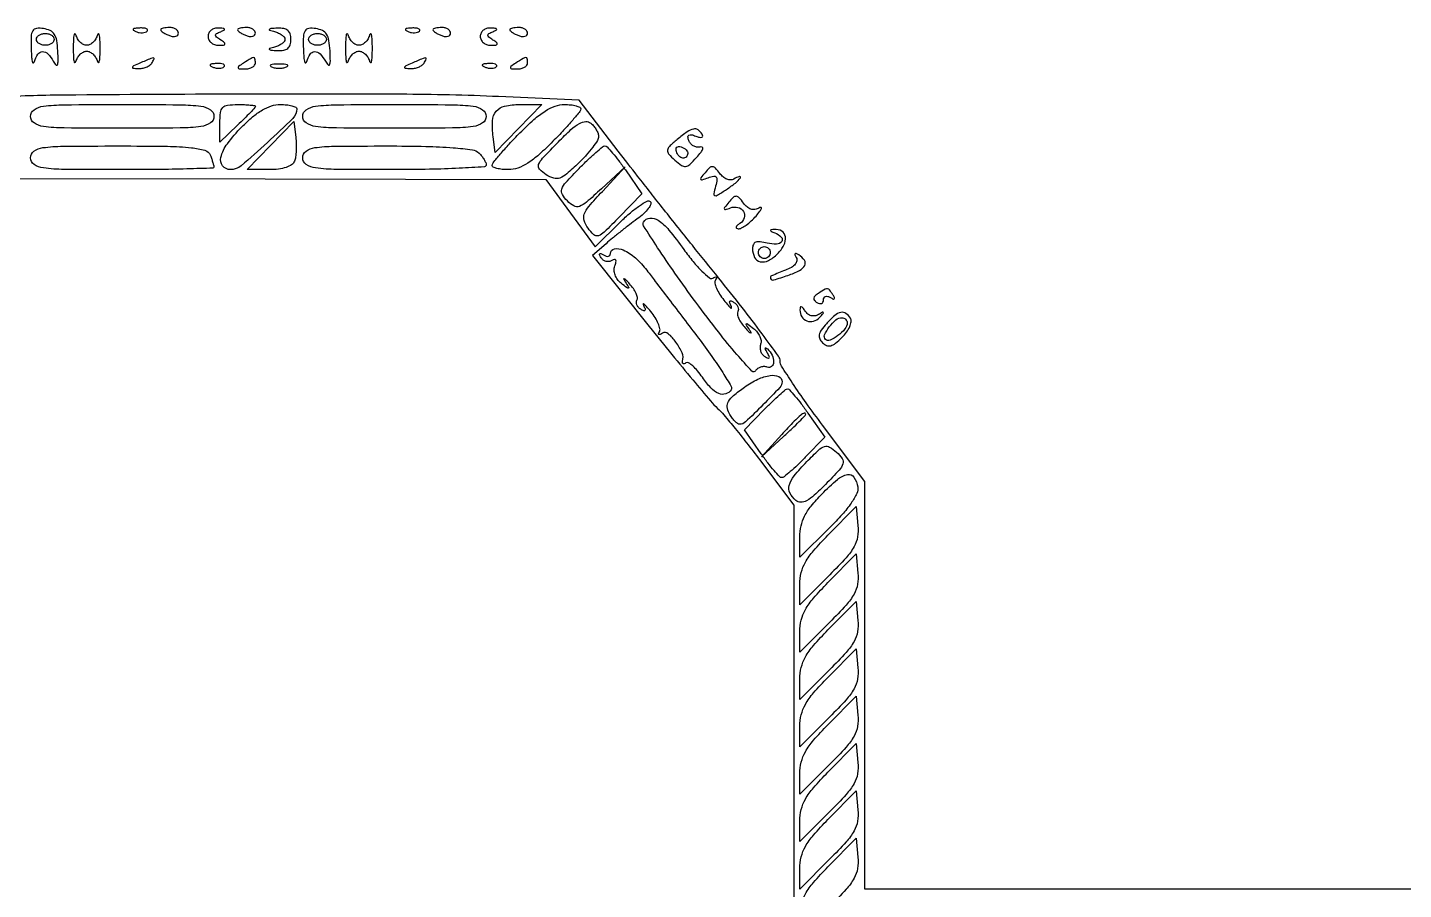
# Model space of a CAD drawing. Extents: x 17 to 822, y 5 to 559.
# Drawn here: x 145.5 to 378, y 413.4 to 559 of the extents above; entities that cross this region are included whole.
import ezdxf

# ---------------------------------------------------------------- set-up
doc = ezdxf.new("R2010")
doc.units = 0
doc.header["$MEASUREMENT"] = 0

msp = doc.modelspace()

# ---------------------------------------------------------------- linework, layer by layer
for points in [[(31.304134, 16.008298, 0.000006), (186.307387, 15.865424, 0.000281)], [(407.500018, 413.5), (287.000031, 413.5), (287.000016, 447.912104), (287, 482.324207), (279.833333, 491.858818, -0.00589), (277.087259, 495.603255, -0.008671), (274.771875, 498.961233, -0.004739), (272.905149, 501.830222, -0.142798), (272.666667, 502.648224, 0.157361), (272.396225, 503.486248, 0.002894), (269.619292, 507.29398, 0.006835), (266.268445, 511.705727, 0.004478), (262.292626, 516.70151, -0.001581), (257.837647, 522.233303, -0.001231), (253.027617, 528.275211, -0.001244), (248.572318, 533.928742, -0.003021), (245.319973, 538.128995), (238.72136, 546.75799), (225.11068, 547.339052, 0.009526), (208.546865, 547.730277, 0.001974), (179.411825, 547.7482, 0.001479), (150.001182, 547.563133, 0.018194), (138.793369, 547.051308)], [(138.286179, 533.5), (185.670454, 533.423366), (233.054728, 533.346732), (237.227911, 527.66198), (241.401093, 521.977227), (245.679581, 526.176246, -0.017067), (247.375151, 527.730352, -0.027739), (248.927197, 528.915869, -0.026734), (250.199865, 529.684607, -0.330093), (250.727205, 529.606128, -0.304125), (250.815373, 529.159554, -0.0625), (250.394952, 528.42593, -0.046498), (249.602879, 527.555238, -0.027681), (248.516068, 526.668496, 0.006023), (247.208168, 525.692535, 0.004068), (245.739176, 524.549496, 0.004098), (244.336832, 523.421066, 0.008143), (243.24788, 522.5), (240.959964, 520.5), (250.569395, 508.5, 0.002262), (254.390561, 503.772224, 0.002974), (257.922725, 499.494431, 0.002168), (260.918522, 495.941297, 0.028371), (262.107915, 494.693807, -0.02887), (263.169851, 493.577771, -0.004704), (265.080525, 491.278852, -0.005171), (267.278421, 488.525498, -0.004534), (269.518502, 485.604785), (275, 478.321956), (275, 439.660978), (275, 401)]]:
    msp.add_lwpolyline(points, format="xyb")
for points in [[(146.116001, 555.319551, 0.011639), (146.189529, 553.950072, 0.048371), (146.332266, 553.136056, 0.443513), (146.508581, 553.047456, 0.240996), (146.689326, 553.25, -0.081312), (147.241961, 554.494593, -0.247215), (148.026326, 554.929165, -0.210953), (148.931873, 554.55208, -0.062632), (149.842498, 553.316956, 0.053175), (150.288093, 552.688092, 0.54728), (150.54679, 552.728093, 0.108517), (150.6719, 553.346264, 0.008174), (150.615365, 555.066956, 0.0282), (150.429273, 556.823036, 0.101739), (150.029951, 557.868861, 0.140861), (149.332591, 558.484694, 0.075331), (148.223176, 558.819551, 0.061003), (147.006589, 558.844984, 0.236232), (146.387848, 558.452818, 0.128945), (146.114476, 557.521288, 0.014835)], [(150, 557, -0.148195), (149.884432, 556.618646, -0.098894), (149.559375, 556.29375, -0.082425), (149.073457, 556.074694, -0.064853), (148.5, 556, -0.064853), (147.926543, 556.074694, -0.082425), (147.440625, 556.29375, -0.098894), (147.115568, 556.618646, -0.148195), (147, 557, -0.148195), (147.115568, 557.381354, -0.098894), (147.440625, 557.70625, -0.082425), (147.926543, 557.925306, -0.064853), (148.5, 558, -0.064853), (149.073457, 557.925306, -0.082425), (149.559375, 557.70625, -0.098894), (149.884432, 557.381354, -0.148195)], [(163.8125, 558.316886, 0.051402), (164.359369, 558.160852, 0.05415), (164.916927, 558.123424, 0.060344), (165.402231, 558.202593, 0.126455), (165.729167, 558.395833, 0.296942), (165.77538, 558.614691, 0.208169), (165.592839, 558.799335, 0.077125), (165.112848, 558.910055, 0.028489), (164.416667, 558.921053, 0.018894), (163.670344, 558.862007, 0.168741), (163.37858, 558.720685, 0.470617), (163.395823, 558.538436, 0.054073)], [(168, 558.606989, 0.222225), (168.087111, 558.420671, 0.030693), (168.440625, 558.160341, 0.030395), (168.925442, 557.887494, 0.02136), (169.5, 557.638374, 0.055937), (170.074366, 557.488865, 0.100118), (170.559375, 557.516384, 0.147206), (170.877514, 557.710807, 0.184534), (171, 558.031385, 0.152681), (170.884506, 558.400789, 0.098158), (170.559375, 558.715469, 0.08088), (170.073532, 558.92777, 0.062722), (169.5, 559, 0.024748), (168.925176, 558.971531, 0.039339), (168.440625, 558.884553, 0.046727), (168.096084, 558.758929, 0.289661)], [(176, 557.5, 0.116238), (176.13455, 556.929049, 0.101436), (176.514062, 556.445123, 0.094034), (177.081711, 556.123084, 0.08452), (177.75, 556.015313, 0.015246), (178.635609, 556.050082, 0.278496), (178.857048, 556.205828, 0.3487), (178.795767, 556.439555, 0.019656), (178.136847, 556.894262, -0.022213), (177.426195, 557.390051, -0.233412), (177.273695, 557.69893, -0.275386), (177.436975, 557.972905, -0.029355), (178.136847, 558.300002, 0.023718), (178.709835, 558.559972, 0.438953), (178.757373, 558.731622, 0.232968), (178.5442, 558.864069, 0.013273), (177.75, 558.921053, 0.084943), (177.081752, 558.837493, 0.097345), (176.514062, 558.536184, 0.105533), (176.134948, 558.065902, 0.117584)], [(181, 558.606989, 0.222225), (181.087111, 558.420671, 0.030693), (181.440625, 558.160341, 0.030395), (181.925442, 557.887494, 0.02136), (182.5, 557.638374, 0.055937), (183.074366, 557.488865, 0.100118), (183.559375, 557.516384, 0.147206), (183.877514, 557.710807, 0.184534), (184, 558.031385, 0.152681), (183.884506, 558.400789, 0.098158), (183.559375, 558.715469, 0.08088), (183.073532, 558.92777, 0.062722), (182.5, 559, 0.024748), (181.925176, 558.971531, 0.039339), (181.440625, 558.884553, 0.046727), (181.096084, 558.758929, 0.289661)], [(187.25, 558.310674, -0.042954), (187.919656, 558.072686, -0.05393), (188.485938, 557.737018, -0.063987), (188.874169, 557.360086, -0.169692), (189, 557, -0.169692), (188.874169, 556.639914, -0.063987), (188.485938, 556.262982, -0.05393), (187.919656, 555.927314, -0.042954), (187.25, 555.689326, 0.01159), (186.4117, 555.449367, 0.541772), (186.37122, 555.306344, 0.197309), (186.607705, 555.187999, 0.005718), (187.75, 555.116001, 0.052892), (188.797666, 555.172814, 0.135122), (189.48325, 555.485975, 0.149531), (189.870529, 556.081183, 0.070109), (190, 557, 0.070109), (189.870529, 557.918817, 0.149531), (189.48325, 558.514025, 0.135122), (188.797666, 558.827186, 0.052892), (187.75, 558.883999, 0.005718), (186.607705, 558.812001, 0.197309), (186.37122, 558.693656, 0.541772), (186.4117, 558.550633, 0.01159)], [(192.116001, 555.319551, 0.011639), (192.189529, 553.950072, 0.048371), (192.332266, 553.136056, 0.443513), (192.508581, 553.047456, 0.240996), (192.689326, 553.25, -0.081312), (193.241961, 554.494593, -0.247215), (194.026326, 554.929165, -0.210953), (194.931873, 554.55208, -0.062632), (195.842498, 553.316956, 0.053175), (196.288093, 552.688092, 0.54728), (196.54679, 552.728093, 0.108517), (196.6719, 553.346264, 0.008174), (196.615365, 555.066956, 0.0282), (196.429273, 556.823036, 0.101739), (196.029951, 557.868861, 0.140861), (195.332591, 558.484694, 0.075331), (194.223176, 558.819551, 0.061003), (193.006589, 558.844984, 0.236232), (192.387848, 558.452818, 0.128945), (192.114476, 557.521288, 0.014835)], [(196, 557, -0.148195), (195.884432, 556.618646, -0.098894), (195.559375, 556.29375, -0.082425), (195.073457, 556.074694, -0.064853), (194.5, 556, -0.064853), (193.926543, 556.074694, -0.082425), (193.440625, 556.29375, -0.098894), (193.115568, 556.618646, -0.148195), (193, 557, -0.148195), (193.115568, 557.381354, -0.098894), (193.440625, 557.70625, -0.082425), (193.926543, 557.925306, -0.064853), (194.5, 558, -0.064853), (195.073457, 557.925306, -0.082425), (195.559375, 557.70625, -0.098894), (195.884432, 557.381354, -0.148195)], [(209.8125, 558.316886, 0.051402), (210.359369, 558.160852, 0.05415), (210.916927, 558.123424, 0.060344), (211.402231, 558.202593, 0.126455), (211.729167, 558.395833, 0.296942), (211.77538, 558.614691, 0.208169), (211.592839, 558.799335, 0.077125), (211.112848, 558.910055, 0.028489), (210.416667, 558.921053, 0.018894), (209.670344, 558.862007, 0.168741), (209.37858, 558.720685, 0.470617), (209.395823, 558.538436, 0.054073)], [(214, 558.606989, 0.222225), (214.087111, 558.420671, 0.030693), (214.440625, 558.160341, 0.030395), (214.925442, 557.887494, 0.02136), (215.5, 557.638374, 0.055937), (216.074366, 557.488865, 0.100118), (216.559375, 557.516384, 0.147206), (216.877514, 557.710807, 0.184534), (217, 558.031385, 0.152681), (216.884506, 558.400789, 0.098158), (216.559375, 558.715469, 0.08088), (216.073532, 558.92777, 0.062722), (215.5, 559, 0.024748), (214.925176, 558.971531, 0.039339), (214.440625, 558.884553, 0.046727), (214.096084, 558.758929, 0.289661)], [(222, 557.5, 0.116238), (222.13455, 556.929049, 0.101436), (222.514062, 556.445123, 0.094034), (223.081711, 556.123084, 0.08452), (223.75, 556.015313, 0.015246), (224.635609, 556.050082, 0.278496), (224.857048, 556.205828, 0.3487), (224.795767, 556.439555, 0.019656), (224.136847, 556.894262, -0.022213), (223.426195, 557.390051, -0.233412), (223.273695, 557.69893, -0.275386), (223.436975, 557.972905, -0.029355), (224.136847, 558.300002, 0.023718), (224.709835, 558.559972, 0.438953), (224.757373, 558.731622, 0.232968), (224.5442, 558.864069, 0.013273), (223.75, 558.921053, 0.084943), (223.081752, 558.837493, 0.097345), (222.514062, 558.536184, 0.105533), (222.134948, 558.065902, 0.117584)], [(227, 558.606989, 0.222225), (227.087111, 558.420671, 0.030693), (227.440625, 558.160341, 0.030395), (227.925442, 557.887494, 0.02136), (228.5, 557.638374, 0.055937), (229.074366, 557.488865, 0.100118), (229.559375, 557.516384, 0.147206), (229.877514, 557.710807, 0.184534), (230, 558.031385, 0.152681), (229.884506, 558.400789, 0.098158), (229.559375, 558.715469, 0.08088), (229.073532, 558.92777, 0.062722), (228.5, 559, 0.024748), (227.925176, 558.971531, 0.039339), (227.440625, 558.884553, 0.046727), (227.096084, 558.758929, 0.289661)], [(153.232003, 555.5, 0.010016), (153.260811, 554.062099, 0.040136), (153.366341, 553.189062, 0.421517), (153.52268, 553.088315, 0.279395), (153.689326, 553.25, -0.068007), (153.965404, 553.918939, -0.068913), (154.409857, 554.485937, -0.075394), (154.948477, 554.868723, -0.117373), (155.5, 555, -0.117373), (156.051523, 554.868723, -0.075394), (156.590143, 554.485937, -0.068913), (157.034596, 553.918939, -0.068007), (157.310674, 553.25, 0.279395), (157.47732, 553.088315, 0.421517), (157.633659, 553.189062, 0.040136), (157.739189, 554.062099, 0.010016), (157.767997, 555.5, 0.010016), (157.739189, 556.937901, 0.040136), (157.633659, 557.810938, 0.421517), (157.47732, 557.911685, 0.279395), (157.310674, 557.75, -0.068007), (157.034596, 557.081061, -0.068913), (156.590143, 556.514063, -0.075394), (156.051523, 556.131277, -0.117373), (155.5, 556, -0.117373), (154.948477, 556.131277, -0.075394), (154.409857, 556.514063, -0.068913), (153.965404, 557.081061, -0.068007), (153.689326, 557.75, 0.279395), (153.52268, 557.911685, 0.421517), (153.366341, 557.810938, 0.040136), (153.260811, 556.937901, 0.010016)], [(199.232003, 555.5, 0.010016), (199.260811, 554.062099, 0.040136), (199.366341, 553.189062, 0.421517), (199.52268, 553.088315, 0.279395), (199.689326, 553.25, -0.068007), (199.965404, 553.918939, -0.068913), (200.409857, 554.485937, -0.075394), (200.948477, 554.868723, -0.117373), (201.5, 555, -0.117373), (202.051523, 554.868723, -0.075394), (202.590143, 554.485937, -0.068913), (203.034596, 553.918939, -0.068007), (203.310674, 553.25, 0.279395), (203.47732, 553.088315, 0.421517), (203.633659, 553.189062, 0.040136), (203.739189, 554.062099, 0.010016), (203.767997, 555.5, 0.010016), (203.739189, 556.937901, 0.040136), (203.633659, 557.810938, 0.421517), (203.47732, 557.911685, 0.279395), (203.310674, 557.75, -0.068007), (203.034596, 557.081061, -0.068913), (202.590143, 556.514063, -0.075394), (202.051523, 556.131277, -0.117373), (201.5, 556, -0.117373), (200.948477, 556.131277, -0.075394), (200.409857, 556.514063, -0.068913), (199.965404, 557.081061, -0.068007), (199.689326, 557.75, 0.279395), (199.52268, 557.911685, 0.421517), (199.366341, 557.810938, 0.040136), (199.260811, 556.937901, 0.010016)], [(164.5, 553, 0.007086), (163.414842, 552.515361, 0.206801), (163.217153, 552.2939, 0.479221), (163.320418, 552.13381, 0.015651), (164.190983, 552.070285, 0.054957), (164.883647, 552.117642, 0.051224), (165.566787, 552.314396, 0.054947), (166.14007, 552.622072, 0.104092), (166.5, 553, 0.02781), (166.876953, 553.693352, 0.550582), (166.769967, 553.862409, 0.099104), (166.328061, 553.773951, 0.002683)], [(182, 553, 0.011213), (181.169589, 552.436556, 0.309569), (181.083458, 552.201904, 0.327416), (181.271084, 552.047261, 0.011938), (182.25, 552.015313, 0.055234), (182.919445, 552.083567, 0.075283), (183.485938, 552.298248, 0.095191), (183.865757, 552.619685, 0.17131), (184, 553, 0.042895), (183.938046, 553.720828, 0.364836), (183.707705, 553.914708, 0.137048), (183.26282, 553.790433, 0.007234)], [(210.5, 553, 0.007086), (209.414842, 552.515361, 0.206801), (209.217153, 552.2939, 0.479221), (209.320418, 552.13381, 0.015651), (210.190983, 552.070285, 0.054957), (210.883647, 552.117642, 0.051224), (211.566787, 552.314396, 0.054947), (212.14007, 552.622072, 0.104092), (212.5, 553, 0.02781), (212.876953, 553.693352, 0.550582), (212.769967, 553.862409, 0.099104), (212.328061, 553.773951, 0.002683)], [(228, 553, 0.011213), (227.169589, 552.436556, 0.309569), (227.083458, 552.201904, 0.327416), (227.271084, 552.047261, 0.011938), (228.25, 552.015313, 0.055234), (228.919445, 552.083567, 0.075283), (229.485938, 552.298248, 0.095191), (229.865757, 552.619685, 0.17131), (230, 553, 0.042895), (229.938046, 553.720828, 0.364836), (229.707705, 553.914708, 0.137048), (229.26282, 553.790433, 0.007234)], [(176.8125, 552.316886, 0.051402), (177.359369, 552.160852, 0.05415), (177.916927, 552.123424, 0.060344), (178.402231, 552.202593, 0.126455), (178.729167, 552.395833, 0.296942), (178.77538, 552.614691, 0.208169), (178.592839, 552.799335, 0.077125), (178.112848, 552.910055, 0.028489), (177.416667, 552.921053, 0.018894), (176.670344, 552.862007, 0.168741), (176.37858, 552.720685, 0.470617), (176.395823, 552.538436, 0.054073)], [(186.75, 552.337719, 0.057986), (187.320008, 552.181385, 0.037979), (188, 552.12966, 0.037979), (188.679992, 552.181385, 0.057986), (189.25, 552.337719, 0.174857), (189.459382, 552.525001, 0.447206), (189.398438, 552.693942, 0.078554), (188.89144, 552.810911, 0.017491), (188, 552.842105, 0.017491), (187.10856, 552.810911, 0.078554), (186.601562, 552.693942, 0.447206), (186.540618, 552.525001, 0.174857)], [(222.8125, 552.316886, 0.051402), (223.359369, 552.160852, 0.05415), (223.916927, 552.123424, 0.060344), (224.402231, 552.202593, 0.126455), (224.729167, 552.395833, 0.296942), (224.77538, 552.614691, 0.208169), (224.592839, 552.799335, 0.077125), (224.112848, 552.910055, 0.028489), (223.416667, 552.921053, 0.018894), (222.670344, 552.862007, 0.168741), (222.37858, 552.720685, 0.470617), (222.395823, 552.538436, 0.054073)], [(177, 544, -0.250083), (176.402252, 542.879642, -0.116079), (174.8125, 542.282258, -0.02996), (171.302909, 542.041753, -0.00213), (161.5, 542, -0.00213), (151.697091, 542.041753, -0.02996), (148.1875, 542.282258, -0.116079), (146.597748, 542.879642, -0.250083), (146, 544, -0.250083), (146.597748, 545.120358, -0.116079), (148.1875, 545.717742, -0.02996), (151.697091, 545.958247, -0.00213), (161.5, 546, -0.00213), (171.302909, 545.958247, -0.02996), (174.8125, 545.717742, -0.116079), (176.402252, 545.120358, -0.250083)], [(184, 545.687091, -0.187632), (183.922013, 545.486588, -0.003317), (183.11875, 544.621808, -0.007831), (182.149798, 543.624204, -0.005081), (181, 542.5), (178, 539.625818), (178, 542.812909, -0.026602), (178.09728, 544.640028, -0.163634), (178.485324, 545.484409, -0.174494), (179.290099, 545.893327, -0.031162), (181, 546, -0.009786), (182.150236, 545.977485, -0.016197), (183.11875, 545.908083, -0.01007), (183.892246, 545.811623, -0.37258)], [(191, 545.284349, -0.199999), (190.325062, 543.66449, -0.009741), (186.024973, 539.56324, -0.010379), (181.5841, 535.656528, -0.176999), (179.787592, 535, -0.229407), (178.458194, 535.643829, -0.236388), (178.161808, 537.07272, -0.096023), (179.27703, 539.374419, -0.032724), (181.702948, 542.207837, -0.0237), (183.529085, 543.908755, -0.043625), (185.186141, 545.080088, -0.054218), (186.728509, 545.768502, -0.078026), (188.202948, 546, -0.024159), (189.274852, 545.948177, -0.038486), (190.178366, 545.789778, -0.045244), (190.822646, 545.561211, -0.292829)], [(223, 544, -0.250083), (222.402252, 542.879642, -0.116079), (220.8125, 542.282258, -0.02996), (217.302909, 542.041753, -0.00213), (207.5, 542, -0.00213), (197.697091, 542.041753, -0.02996), (194.1875, 542.282258, -0.116079), (192.597748, 542.879642, -0.250083), (192, 544, -0.250083), (192.597748, 545.120358, -0.116079), (194.1875, 545.717742, -0.02996), (197.697091, 545.958247, -0.00213), (207.5, 546, -0.00213), (217.302909, 545.958247, -0.02996), (220.8125, 545.717742, -0.116079), (222.402252, 545.120358, -0.250083)], [(239, 545.284349, -0.173001), (238.840411, 544.836915, -0.005802), (237.61573, 543.373518, -0.010375), (236.093342, 541.669553, -0.006974), (234.287592, 539.784349, -0.01663), (231.937541, 537.552005, -0.039678), (230.018414, 536.101699, -0.054481), (228.34728, 535.275865, -0.087755), (226.787592, 535, -0.024242), (225.719317, 535.051825, -0.038607), (224.818855, 535.210222, -0.045454), (224.177014, 535.438816, -0.29238), (224, 535.715651, -0.173001), (224.159589, 536.163085, -0.005802), (225.38427, 537.626482, -0.010375), (226.906658, 539.330447, -0.006974), (228.712408, 541.215651, -0.01663), (231.062459, 543.447995, -0.039678), (232.981586, 544.898301, -0.054481), (234.65272, 545.724135, -0.087755), (236.212408, 546, -0.024242), (237.280683, 545.948175, -0.038607), (238.181145, 545.789778, -0.045454), (238.822986, 545.561184, -0.29238)], [(228.452948, 541.938255), (224.5, 537.87651), (224.175426, 540.522727, -0.043754), (224.080317, 543.271009, -0.159963), (224.702746, 544.875298, -0.170945), (226.123528, 545.736333, -0.051601), (228.671563, 546), (232.405896, 546)], [(190.605958, 536.415527, -0.157574), (190.132965, 535.829403, -0.065005), (189.203558, 535.381129, -0.050385), (187.911344, 535.093666, -0.029561), (186.328437, 535), (182.594104, 535), (186.547052, 539.061745), (190.5, 543.12349), (190.824574, 540.477273, -0.02335), (190.908902, 539.360298, -0.020611), (190.894242, 538.19257, -0.021124), (190.792943, 537.14076, -0.0571)], [(242, 540.573722, -0.143353), (241.811712, 539.930491, -0.019837), (241.006469, 538.776399, -0.021398), (239.91291, 537.455875, -0.016645), (238.617768, 536.114145, -0.013773), (236.607975, 534.270774, -0.092847), (235.446352, 533.590896, -0.160928), (234.419088, 533.564957, -0.066189), (233.135048, 534.147734, -0.064207), (232.024921, 535.057421, -0.28532), (231.864532, 535.847816, -0.099658), (232.524932, 536.914572, -0.00576), (235.198253, 539.702005, -0.012943), (237.332205, 541.766629, -0.055512), (238.757478, 542.81039, -0.113952), (239.813247, 543.130345, -0.192334), (240.680973, 542.849805, -0.047099), (241.185666, 542.343642, -0.041171), (241.612536, 541.729644, -0.043312), (241.905445, 541.105283, -0.088248)], [(255.28807, 540.087265, 0.015873), (253.954518, 538.900409, 0.175181), (253.639092, 538.271601, 0.216136), (253.834744, 537.655768, 0.025478), (254.875756, 536.612439, 0.030413), (255.988112, 535.722526, 0.186214), (256.688216, 535.546935, 0.158855), (257.388354, 535.874453, 0.020654), (258.559624, 537.065884, 0.018182), (259.302543, 537.949334, 0.091816), (259.598728, 538.518633, 0.36675), (259.486264, 538.779938, 0.176133), (259.096938, 538.823979, -0.103454), (258.543839, 538.807453, -0.088302), (257.995425, 539.009165, -0.085493), (257.53582, 539.395635, -0.088463), (257.23855, 539.90935, -0.061007), (257.098117, 540.519407, -0.282402), (257.247585, 540.831952, -0.202773), (257.653478, 540.903353, -0.035118), (258.415488, 540.670804, 0.030934), (259.067115, 540.465972, 0.138102), (259.463634, 540.478569, 0.341176), (259.598473, 540.672737, 0.126411), (259.492921, 541.011454, 0.10949), (258.803369, 541.720182, 0.202021), (258.026028, 541.863502, 0.101786), (256.980608, 541.397619, 0.018357)], [(176.393011, 537.418213, -0.008099), (176.625425, 536.781926, -0.009838), (176.821697, 536.178225, -0.008575), (176.967516, 535.666328, -0.065182), (177, 535.418213, -0.405502), (176.834313, 535.247507, -0.000715), (172.446875, 535.12285, -0.004215), (167.443448, 535.030055, -0.002528), (161.5, 535, -0.00213), (151.697091, 535.041753, -0.02996), (148.1875, 535.282258, -0.116079), (146.597748, 535.879642, -0.250083), (146, 537, -0.244228), (146.58024, 538.117051, -0.120363), (148.111626, 538.716427, -0.031141), (151.49523, 538.957853, -0.002242), (160.893011, 539, -0.003253), (169.136415, 538.946369, -0.022175), (173.196295, 538.713258, -0.045916), (175.471903, 538.267429, -0.233921)], [(221.8, 537.8, -0.030136), (222.259244, 537.28179, -0.031128), (222.6475, 536.7175, -0.032763), (222.919239, 536.188996, -0.102712), (223, 535.8, -0.396193), (222.695791, 535.476347, -0.002587), (218.446875, 535.235, -0.008054), (213.44334, 535.057506, -0.004838), (207.5, 535, -0.00213), (197.697091, 535.041753, -0.02996), (194.1875, 535.282258, -0.116079), (192.597748, 535.879642, -0.250083), (192, 537, -0.238257), (192.562695, 538.113827, -0.124704), (194.0375, 538.715035, -0.032387), (197.297989, 538.957434, -0.002364), (206.3, 539, -0.005146), (212.820844, 538.932882, -0.014171), (217.412791, 538.708042, -0.014283), (220.66402, 538.362674, -0.164203)], [(246.52779, 534.959899), (249.327581, 530.919799), (245.488269, 526.987986, -0.006397), (242.959911, 524.464128, -0.108162), (241.964746, 523.845428, -0.276738), (241.184952, 524.002868, -0.055206), (240.206689, 525.115297, -0.074364), (239.5552, 526.421833, -0.173154), (239.586265, 527.500008, -0.084582), (240.366341, 528.799969, -0.009861), (242.632211, 531.337211), (246.5, 535.5), (242.4611, 531.753186, -0.008464), (239.932529, 529.485893, -0.093549), (238.763403, 528.80482, -0.213118), (237.831583, 528.878607, -0.071729), (236.714286, 529.714286, -0.068292), (235.872613, 530.823694, -0.218454), (235.797933, 531.726809, -0.09797), (236.467405, 532.836187, -0.008804), (238.706134, 535.2111, -0.008322), (240.171701, 536.662834, -0.012169), (241.513274, 537.887011, -0.007663), (242.66425, 538.856488, -0.172864), (243.066947, 539, -0.208174), (243.441931, 538.836804, -0.010375), (244.356253, 537.81322, -0.015266), (245.407032, 536.507946, -0.010314)], [(257.075, 537.725, -0.175736), (256.786965, 537.130242, -0.239194), (256.227257, 536.955686, -0.167686), (255.586752, 537.305209, -0.104687), (255.15, 538.05, -0.089632), (255.088424, 538.477775, -0.189618), (255.22, 538.78, -0.189618), (255.522225, 538.911576, -0.089632), (255.95, 538.85, -0.053161), (256.403407, 538.64317, -0.062883), (256.775469, 538.354531, -0.073742), (257.014704, 538.031991, -0.149613)], [(259.990205, 534.488198, 0.009151), (259.288769, 533.610828, 0.313976), (259.276768, 533.359232, 0.346988), (259.5023, 533.27894, 0.010113), (260.519296, 533.645778, -0.036332), (261.446308, 533.926227, -0.275427), (261.862868, 533.789854, -0.22166), (261.997566, 533.322526, -0.02504), (261.766442, 532.214877, 0.014202), (261.461802, 530.898233, 0.387108), (261.630392, 530.616799, 0.214971), (262.05434, 530.6727, 0.006361), (263.605703, 531.661216, 0.022223), (265.104593, 532.741452, 0.070892), (265.952603, 533.633077, 0.722211), (265.797432, 533.844931, 0.060385), (264.848296, 533.406242, -0.144955), (264.315966, 533.261394, -0.090242), (263.677515, 533.392299, -0.07648), (263.031072, 533.77532, -0.063051), (262.479944, 534.358315, 0.026092), (261.741444, 535.264963, 0.198279), (261.25402, 535.49658, 0.206838), (260.757585, 535.312095, 0.028594)], [(263.990205, 529.488198, 0.008368), (263.298475, 528.625744, 0.238206), (263.245667, 528.353451, 0.422993), (263.427734, 528.255326, 0.015098), (264.257406, 528.545281, -0.152226), (265.546454, 528.628249, -0.1982), (266.493368, 527.939019, -0.221245), (266.618813, 526.851164, -0.173078), (265.878115, 525.903509, 0.033608), (265.415766, 525.565127, 0.14175), (265.226481, 525.282537, 0.354094), (265.299322, 525.095887, 0.126697), (265.595012, 525.015313, 0.128198), (266.141057, 525.149531, 0.031822), (266.927955, 525.642492, 0.030445), (267.785306, 526.341695, 0.026446), (268.595012, 527.171894, 0.014818), (269.250874, 527.965924, 0.075955), (269.528659, 528.463548, 0.521637), (269.428805, 528.60823, 0.135033), (269.098296, 528.519119, -0.097724), (268.422211, 528.282267, -0.113559), (267.744548, 528.339332, -0.098713), (267.08921, 528.703282, -0.058989), (266.479944, 529.358315, 0.026092), (265.741444, 530.264963, 0.198279), (265.25402, 530.49658, 0.206838), (264.757585, 530.312095, 0.028594)], [(256.400303, 521.51231, 0.016526), (257.967828, 519.470225, 0.026495), (259.449878, 517.849401, 0.024563), (260.710635, 516.725661, 0.31825), (261.304812, 516.688384, -0.036721), (261.660167, 516.87346, -0.265087), (261.844745, 516.852794, -0.33824), (261.890983, 516.697121, -0.04753), (261.732721, 516.37655, 0.194423), (261.643178, 515.853409, 0.045954), (261.915727, 514.991833, 0.040632), (262.438214, 513.986857, 0.030425), (263.164989, 512.972042, 0.008249), (263.899281, 512.098173, 0.038875), (264.365785, 511.638737, 0.584926), (264.470221, 511.677864, 0.161235), (264.432268, 511.904508, -0.023246), (264.147453, 512.510833, -0.24351), (264.170049, 512.775832, -0.368845), (264.373822, 512.839153, -0.03705), (264.861803, 512.58541, -0.068881), (265.271022, 512.246897, -0.085138), (265.538603, 511.831509, -0.099918), (265.626266, 511.406111, -0.140317), (265.521672, 511.035066, 0.193843), (265.44443, 510.586798, 0.053151), (265.6733, 509.892678, 0.045441), (266.12496, 509.095585, 0.034042), (266.75536, 508.307034, 0.007923), (267.393886, 507.632935, 0.088403), (267.693762, 507.418715, 0.712347), (267.763599, 507.48976, 0.028183), (267.5, 507.95287, -0.005546), (266.927513, 508.86051, -0.485751), (266.975998, 508.992214, -0.245769), (267.178456, 508.957815, -0.003447), (268.190559, 508.176887, -0.059164), (268.799081, 507.572171, -0.062753), (269.235076, 506.853003, -0.070278), (269.441504, 506.133326, -0.127031), (269.372385, 505.528038, 0.09401), (269.270469, 504.964567, 0.080651), (269.372256, 504.369761, 0.080296), (269.65774, 503.835416, 0.091829), (270.086335, 503.446642, 0.02704), (270.625349, 503.152523, 0.380711), (270.82037, 503.209045, 0.259092), (270.833839, 503.457632, 0.018201), (270.494183, 504.095492, -0.016184), (270.221268, 504.603071, -0.132411), (270.170066, 504.858705, -0.551891), (270.269733, 504.912714, -0.056648), (270.535286, 504.721056, -0.096031), (271.309781, 503.682958, -0.115544), (271.574211, 502.497329, -0.217141), (271.229404, 501.761619, -0.274415), (270.502505, 501.637412, 0.08791), (269.953647, 501.74356, 0.079533), (269.381088, 501.661084, 0.081197), (268.873181, 501.407013, 0.098151), (268.510732, 501.017365, -0.495161), (267.91615, 500.959099, -0.008383), (265.380915, 503.779653, -0.013381), (262.246757, 507.587561, -0.006529), (258.444564, 512.601285, -0.005486), (254.88854, 517.532141, -0.008812), (251.977688, 521.821782, -0.003306), (249.59773, 525.518814, -0.287265), (249.593999, 526.152094, -0.232883), (250.668764, 526.825338, -0.176895), (252.036008, 526.478897, -0.070985), (253.870581, 524.803554, -0.016845)], [(271.75, 524.337719, -0.093683), (272.867123, 523.621129, -0.374782), (272.939233, 522.87595, -0.235927), (272.066816, 522.414278, -0.067414), (270.5, 522.589356, 0.029319), (269.287975, 522.819041, 0.121077), (268.552141, 522.736044, 0.202175), (268.146742, 522.356652, 0.105275), (268, 521.667425, 0.118273), (268.356847, 520.179949, 0.226831), (269.309354, 519.450151, 0.175879), (270.692514, 519.645814, 0.074305), (272.222222, 520.777778, 0.076089), (273.306798, 522.254378, 0.153476), (273.558587, 523.6616, 0.226151), (272.948642, 524.608315, 0.156209), (271.690983, 524.921053, 0.020128), (271.153279, 524.863602, 0.400844), (271.060469, 524.744421, 0.263902), (271.169673, 524.590437, 0.013592)], [(250.163829, 518, -0.000069), (251.579689, 516.139171, -0.000019), (253.816995, 513.197662, -0.000019), (256.354777, 509.860578, -0.00002), (258.859443, 506.56651, -0.008413), (261.135005, 503.466601, -0.013256), (262.971156, 500.723633, -0.007226), (264.392171, 498.400338, -0.278927), (264.386597, 497.81651, -0.184358), (263.476374, 497.120812, -0.176676), (262.31461, 497.192658, -0.101678), (260.958125, 498.149165, -0.040944), (259.539591, 499.931852, 0.02565), (258.729337, 501.016535, 0.040059), (257.915832, 501.850566, 0.047528), (257.205992, 502.36033, 0.277132), (256.764815, 502.354648, -0.062942), (256.46895, 502.219724, -0.20525), (256.259353, 502.241334, -0.252949), (256.158795, 502.399024, -0.088325), (256.187675, 502.67567, 0.173011), (256.101543, 504.053798, 0.055147), (255.073437, 505.869449, 0.058266), (253.765966, 507.296166, 0.327553), (252.795318, 507.3735, -0.03243), (252.400261, 507.163422, -0.219948), (252.184668, 507.165384, -0.37881), (252.121915, 507.311977, -0.058527), (252.267279, 507.62345, 0.194423), (252.356822, 508.146591, 0.045954), (252.084273, 509.008167, 0.040632), (251.561786, 510.013143, 0.030425), (250.835011, 511.027958, 0.008249), (250.100719, 511.901827, 0.038875), (249.634215, 512.361263, 0.584926), (249.529779, 512.322136, 0.161235), (249.567732, 512.095492, -0.023246), (249.852547, 511.489167, -0.24351), (249.829951, 511.224168, -0.368845), (249.626178, 511.160847, -0.03705), (249.138197, 511.41459, -0.068881), (248.728978, 511.753103, -0.085138), (248.461397, 512.168491, -0.099918), (248.373734, 512.593889, -0.140317), (248.478328, 512.964934, 0.193843), (248.55557, 513.413202, 0.053151), (248.3267, 514.107322, 0.045441), (247.87504, 514.904415, 0.034042), (247.24464, 515.692966, 0.007923), (246.606114, 516.367065, 0.088403), (246.306238, 516.581285, 0.712347), (246.236401, 516.51024, 0.028183), (246.5, 516.04713, -0.005546), (247.072487, 515.13949, -0.485751), (247.024002, 515.007786, -0.245769), (246.821544, 515.042185, -0.003447), (245.809441, 515.823113, -0.067113), (245.190421, 516.458056, -0.071053), (244.775861, 517.222692, -0.076849), (244.6137, 518.01635, -0.104012), (244.72938, 518.737158, 0.030656), (244.934527, 519.388523, 0.186568), (244.891256, 519.732679, 0.347361), (244.664036, 519.830946, 0.07341), (244.239037, 519.647733, -0.105516), (243.763612, 519.477779, -0.099246), (243.249009, 519.51116, -0.096295), (242.774596, 519.743035, -0.092918), (242.41459, 520.138197, -0.02762), (242.158708, 520.608429, -0.309012), (242.19018, 520.808164, -0.323892), (242.383813, 520.845132, -0.028948), (242.845492, 520.595492, 0.06032), (243.287821, 520.390979, 0.128926), (243.660863, 520.370011, 0.19147), (243.904759, 520.529335, 0.154662), (244, 520.829872, -0.362283), (244.664976, 521.627175, -0.153923), (246.147711, 521.440931, -0.073655), (248.225503, 520.087194, -0.048974)], [(271, 521, -0.099038), (270.923658, 520.618362, -0.097945), (270.70625, 520.29375, -0.097945), (270.381638, 520.076342, -0.099038), (270, 520, -0.099038), (269.618362, 520.076342, -0.097945), (269.29375, 520.29375, -0.097945), (269.076342, 520.618362, -0.099038), (269, 521, -0.099038), (269.076342, 521.381638, -0.097945), (269.29375, 521.70625, -0.097945), (269.618362, 521.923658, -0.099038), (270, 522, -0.099038), (270.381638, 521.923658, -0.097945), (270.70625, 521.70625, -0.097945), (270.923658, 521.381638, -0.099038)], [(275.405666, 520.152636, -0.188393), (275.504896, 519.610874, -0.131435), (275.23019, 519.045998, -0.084069), (274.56702, 518.499727, -0.039515), (273.560174, 518.022878, 0.011521), (271.237344, 517.077928, 0.431089), (271.063074, 516.596569, 0.3635), (271.589393, 516.369801, 0.011238), (274, 517.149845, 0.033751), (275.954823, 517.983031, 0.153359), (276.828563, 518.838322, 0.281544), (276.778685, 519.710015, 0.10316), (275.845492, 520.595492, 0.028996), (275.386492, 520.843627, 0.316598), (275.190888, 520.808921, 0.314883), (275.156815, 520.612613, 0.028838)], [(279.143237, 514.109687, 0.045108), (278.582121, 513.678736, 0.167837), (278.374236, 513.291912, 0.218762), (278.475495, 512.9263, 0.079241), (278.893237, 512.565983, 0.077755), (279.316391, 512.387886, 0.155459), (279.674888, 512.411318, 0.185647), (279.912489, 512.628633, 0.116231), (280, 513, -0.123177), (280.092106, 513.368206, -0.188059), (280.339137, 513.580013, -0.150165), (280.712876, 513.594561, -0.073727), (281.154508, 513.404508, 0.029004), (281.613152, 513.156574, 0.315645), (281.809017, 513.190983, 0.315645), (281.843426, 513.386848, 0.029004), (281.595492, 513.845492, 0.016654), (281.022996, 514.706327, 0.214002), (280.697122, 514.896811, 0.160859), (280.290386, 514.80941, 0.008533)], [(276.015313, 511.309017, 0.140771), (276.328112, 510.164773, 0.165926), (277.186348, 509.44863, 0.16358), (278.313382, 509.400989, 0.136655), (279.337132, 510.033837, 0.005334), (279.942597, 510.703852, 0.285821), (279.970055, 510.866377, 0.443662), (279.849306, 510.909938, 0.007094), (279.138197, 510.518589, -0.091885), (278.529106, 510.307213, -0.103987), (277.912265, 510.342073, -0.101734), (277.351451, 510.624449, -0.084441), (276.903509, 511.121885, 0.022578), (276.511572, 511.682951, 0.178934), (276.247977, 511.848863, 0.398269), (276.075417, 511.742976, 0.062466)], [(280.478616, 508.976371, 0.028786), (279.623685, 507.914836, 0.106035), (279.282812, 507.128776, 0.157279), (279.360632, 506.449774, 0.090064), (279.83474, 505.76526, 0.101151), (280.524009, 505.309938, 0.165231), (281.216491, 505.272046, 0.102576), (282.025921, 505.690646, 0.025927), (283.132467, 506.688023, 0.039766), (283.890046, 507.576741, 0.051919), (284.422968, 508.501762, 0.062184), (284.673357, 509.326601, 0.183026), (284.562339, 509.899134, 0.102083), (283.78118, 510.72591, 0.211191), (282.926584, 510.893845, 0.125118), (281.889272, 510.365396, 0.028788)], [(284, 509.122445, -0.17682), (283.630142, 508.109282, -0.055171), (282.439025, 506.975998, -0.057489), (281.113243, 506.189476, -0.310978), (280.333333, 506.333333, -0.310978), (280.189476, 507.113243, -0.057489), (280.975998, 508.439025, -0.055171), (282.109282, 509.630142, -0.17682), (283.122445, 510, -0.099038), (283.457353, 509.933005, -0.097945), (283.742218, 509.742218, -0.097945), (283.933005, 509.457353, -0.099038)], [(273, 499.190618, -0.191248), (272.61147, 498.211996, -0.006867), (269.752358, 495.261082, -0.006844), (266.81265, 492.38893, -0.192342), (265.839017, 492, -0.164269), (265.476867, 492.12228, -0.040352), (265.002772, 492.548197, -0.037009), (264.510404, 493.151823, -0.029721), (264.071606, 493.866203, -0.097394), (263.742409, 494.940977, -0.159637), (263.942308, 495.862748, -0.088569), (264.788185, 496.853186, -0.01722), (266.662458, 498.286454, -0.043527), (268.927008, 499.617587, -0.07582), (271.008316, 500.245623, -0.136674), (272.424315, 500.060566, -0.300913)], [(277.37077, 493.900859), (280.241541, 489.844421), (276.924604, 486.422211, -0.009368), (275.605277, 485.111082, -0.013489), (274.385841, 484.005274, -0.009199), (273.339862, 483.139886, -0.169804), (272.939834, 483, -0.207706), (272.561519, 483.164242, -0.010559), (271.646534, 484.185632, -0.015415), (270.595126, 485.489658, -0.01043), (269.474916, 487.036196), (266.677831, 491.072391), (270.035082, 494.536196, -0.007977), (271.361689, 495.86192, -0.01184), (272.568829, 496.976236, -0.007057), (273.605254, 497.86283, -0.185086), (273.946167, 497.978649, -0.203879), (274.268201, 497.826735, -0.007305), (275.1806, 496.77199, -0.012409), (276.230541, 495.456858, -0.00826)], [(272.946167, 490.25), (269.5, 486.5), (273.25, 489.946167, 0.004107), (274.687395, 491.289043, 0.006442), (275.898438, 492.469273, 0.00223), (276.919596, 493.49958, 0.196596), (277, 493.696167, 0.503731), (276.749449, 493.881757, 0.102567), (276.17594, 493.568348, 0.026699), (275.052752, 492.505211, 0.004068)], [(280.349253, 481.845621, -0.01465), (278.445551, 480.007023, -0.061627), (277.150641, 479.091136, -0.123747), (276.165293, 478.843451, -0.174939), (275.321856, 479.147846, -0.102627), (274.318738, 480.404849, -0.188786), (274.195334, 481.688819, -0.103169), (275.027974, 483.276629, -0.020302), (277.184528, 485.690385, -0.010785), (279.184468, 487.66667, -0.112102), (280.172953, 488.251976, -0.211313), (281.039567, 488.160504, -0.053527), (282.211924, 487.308211, -0.059918), (283.167293, 486.209085, -0.235322), (283.283471, 485.344743, -0.103653), (282.652381, 484.280353, -0.007934)], [(285.786947, 481.420472, -0.151229), (285.616354, 480.307155, -0.037956), (284.680012, 478.702114, -0.031075), (283.156803, 476.764049, -0.016185), (281.036947, 474.536392), (276, 469.575184), (276, 472.995429, -0.054554), (276.202281, 474.843871, -0.064319), (276.799558, 476.498278, -0.052157), (277.91131, 478.198358, -0.022538), (279.714502, 480.21967, -0.022277), (282.347614, 482.686252, -0.128953), (284.047297, 483.510897, -0.301428), (285.149042, 483.057625, -0.112172)], [(281.075486, 466.599296), (276, 461.52381), (276, 464.977556, -0.060561), (276.239608, 466.948552, -0.069715), (276.943844, 468.705849, -0.049032), (278.317484, 470.636724, -0.015041), (280.75, 473.26674), (285.5, 478.102178), (285.825486, 474.88848, -0.067581), (285.760517, 472.979469, -0.088072), (285.170847, 471.33692, -0.054366), (283.813767, 469.471666, -0.011948)], [(281.075486, 458.599296), (276, 453.52381), (276, 456.977556, -0.060561), (276.239608, 458.948552, -0.069715), (276.943844, 460.705849, -0.049032), (278.317484, 462.636724, -0.015041), (280.75, 465.26674), (285.5, 470.102178), (285.825486, 466.88848, -0.067581), (285.760517, 464.979469, -0.088072), (285.170847, 463.33692, -0.054366), (283.813767, 461.471666, -0.011948)], [(281.075486, 450.599296), (276, 445.52381), (276, 448.977556, -0.060561), (276.239608, 450.948552, -0.069715), (276.943844, 452.705849, -0.049032), (278.317484, 454.636724, -0.015041), (280.75, 457.26674), (285.5, 462.102178), (285.825486, 458.88848, -0.067581), (285.760517, 456.979469, -0.088072), (285.170847, 455.33692, -0.054366), (283.813767, 453.471666, -0.011948)], [(281.075486, 442.599296), (276, 437.52381), (276, 440.977556, -0.060561), (276.239608, 442.948552, -0.069715), (276.943844, 444.705849, -0.049032), (278.317484, 446.636724, -0.015041), (280.75, 449.26674), (285.5, 454.102178), (285.825486, 450.88848, -0.067581), (285.760517, 448.979469, -0.088072), (285.170847, 447.33692, -0.054366), (283.813767, 445.471666, -0.011948)], [(281.075486, 434.599296), (276, 429.52381), (276, 432.977556, -0.060561), (276.239608, 434.948552, -0.069715), (276.943844, 436.705849, -0.049032), (278.317484, 438.636724, -0.015041), (280.75, 441.26674), (285.5, 446.102178), (285.825486, 442.88848, -0.067581), (285.760517, 440.979469, -0.088072), (285.170847, 439.33692, -0.054366), (283.813767, 437.471666, -0.011948)], [(281.075486, 426.599296), (276, 421.52381), (276, 424.977556, -0.060561), (276.239608, 426.948552, -0.069715), (276.943844, 428.705849, -0.049032), (278.317484, 430.636724, -0.015041), (280.75, 433.26674), (285.5, 438.102178), (285.825486, 434.88848, -0.067581), (285.760517, 432.979469, -0.088072), (285.170847, 431.33692, -0.054366), (283.813767, 429.471666, -0.011948)], [(281.075486, 418.599296), (276, 413.52381), (276, 416.977556, -0.060561), (276.239608, 418.948552, -0.069715), (276.943844, 420.705849, -0.049032), (278.317484, 422.636724, -0.015041), (280.75, 425.26674), (285.5, 430.102178), (285.825486, 426.88848, -0.067581), (285.760517, 424.979469, -0.088072), (285.170847, 423.33692, -0.054366), (283.813767, 421.471666, -0.011948)], [(281.075486, 410.599296), (276, 405.52381), (276, 408.977556, -0.060561), (276.239608, 410.948552, -0.069715), (276.943844, 412.705849, -0.049032), (278.317484, 414.636724, -0.015041), (280.75, 417.26674), (285.5, 422.102178), (285.825486, 418.88848, -0.067581), (285.760517, 416.979469, -0.088072), (285.170847, 415.33692, -0.054366), (283.813767, 413.471666, -0.011948)]]:
    msp.add_lwpolyline(points, format="xyb", close=True)

doc.saveas('drawing.dxf')
